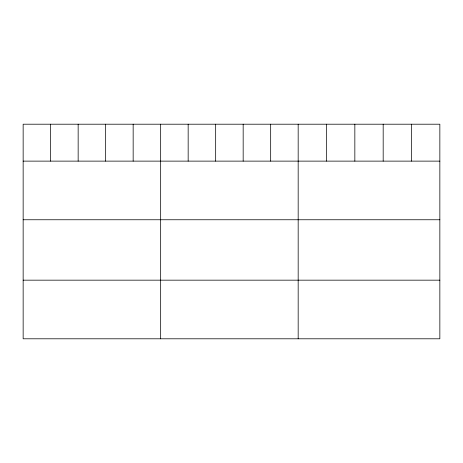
<?xml version="1.0" encoding="UTF-8"?>
<svg xmlns="http://www.w3.org/2000/svg" width="463" height="463" viewBox="0 0 463 463"><rect width="100%" height="100%" fill="white"/><g stroke="black" fill="none" stroke-linecap="round" stroke-linejoin="round"><path stroke-width="0.69" d="M439.85 161.124L439.85 338.794L23.15 338.794L23.15 124.206L439.85 124.206L439.85 161.124L23.15 161.124M23.15 219.757L439.85 219.757M23.15 280.167L439.85 280.167M411.514 124.206L411.514 161.124M383.179 124.206L383.179 161.124M354.843 124.206L354.843 161.124M326.508 124.206L326.508 161.124M298.172 124.206L298.172 338.794M270.67 124.206L270.67 161.124M243.168 124.206L243.168 161.124M215.665 124.206L215.665 161.124M188.163 124.206L188.163 161.124M160.661 124.206L160.661 338.794M133.159 124.206L133.159 161.124M105.657 124.206L105.657 161.124M78.154 124.206L78.154 161.124M50.652 124.206L50.652 161.124"/></g></svg>
